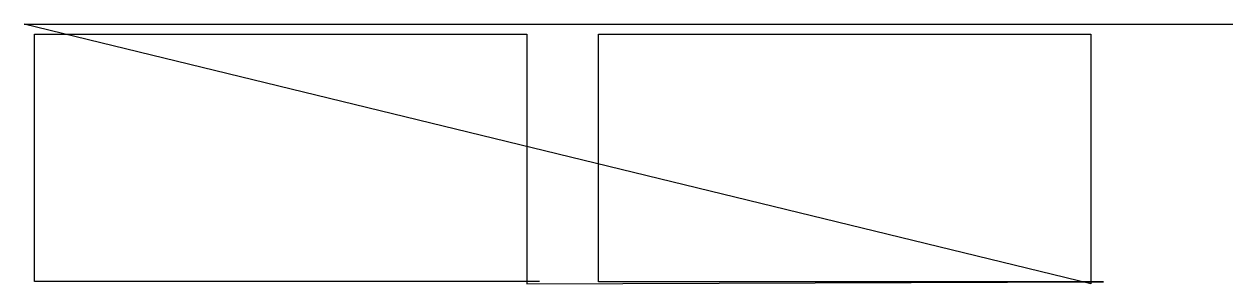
# Model space of a CAD drawing. Header units: metres. Extents: x 539 to 3500, y 20 to 656.
import ezdxf

# ---------------------------------------------------------------- set-up
doc = ezdxf.new("R2010")
doc.units = ezdxf.units.M

msp = doc.modelspace()

# ---------------------------------------------------------------- linework, layer by layer
at = {"layer": 'TOOL_0'}
for p, q in [((3152.432, 19.783), (538.921, 656.143)), ((538.921, 656.143), (3499, 656.143)), ((3499, 656.143), (3500, 656.143)), ((564.061, 25.19), (564.061, 631.69)), ((564.061, 631.69), (1770.561, 631.69)), ((1770.561, 631.69), (1770.561, 25.19)), ((1945.932, 25.042), (1945.932, 631.542)), ((1945.932, 631.542), (3152.432, 631.542)), ((3152.432, 631.542), (3152.432, 25.042)), ((1770.561, 25.19), (564.061, 25.19)), ((1801.501, 25.19), (1770.561, 25.19)), ((1770.561, 25.19), (1770.561, 19.931)), ((1770.561, 19.931), (3183.372, 25.042)), ((3152.432, 25.042), (1945.932, 25.042)), ((3183.372, 25.042), (3152.432, 25.042)), ((3152.432, 25.042), (3152.432, 19.783))]:
    msp.add_line(p, q, dxfattribs=at)

doc.saveas('drawing.dxf')
